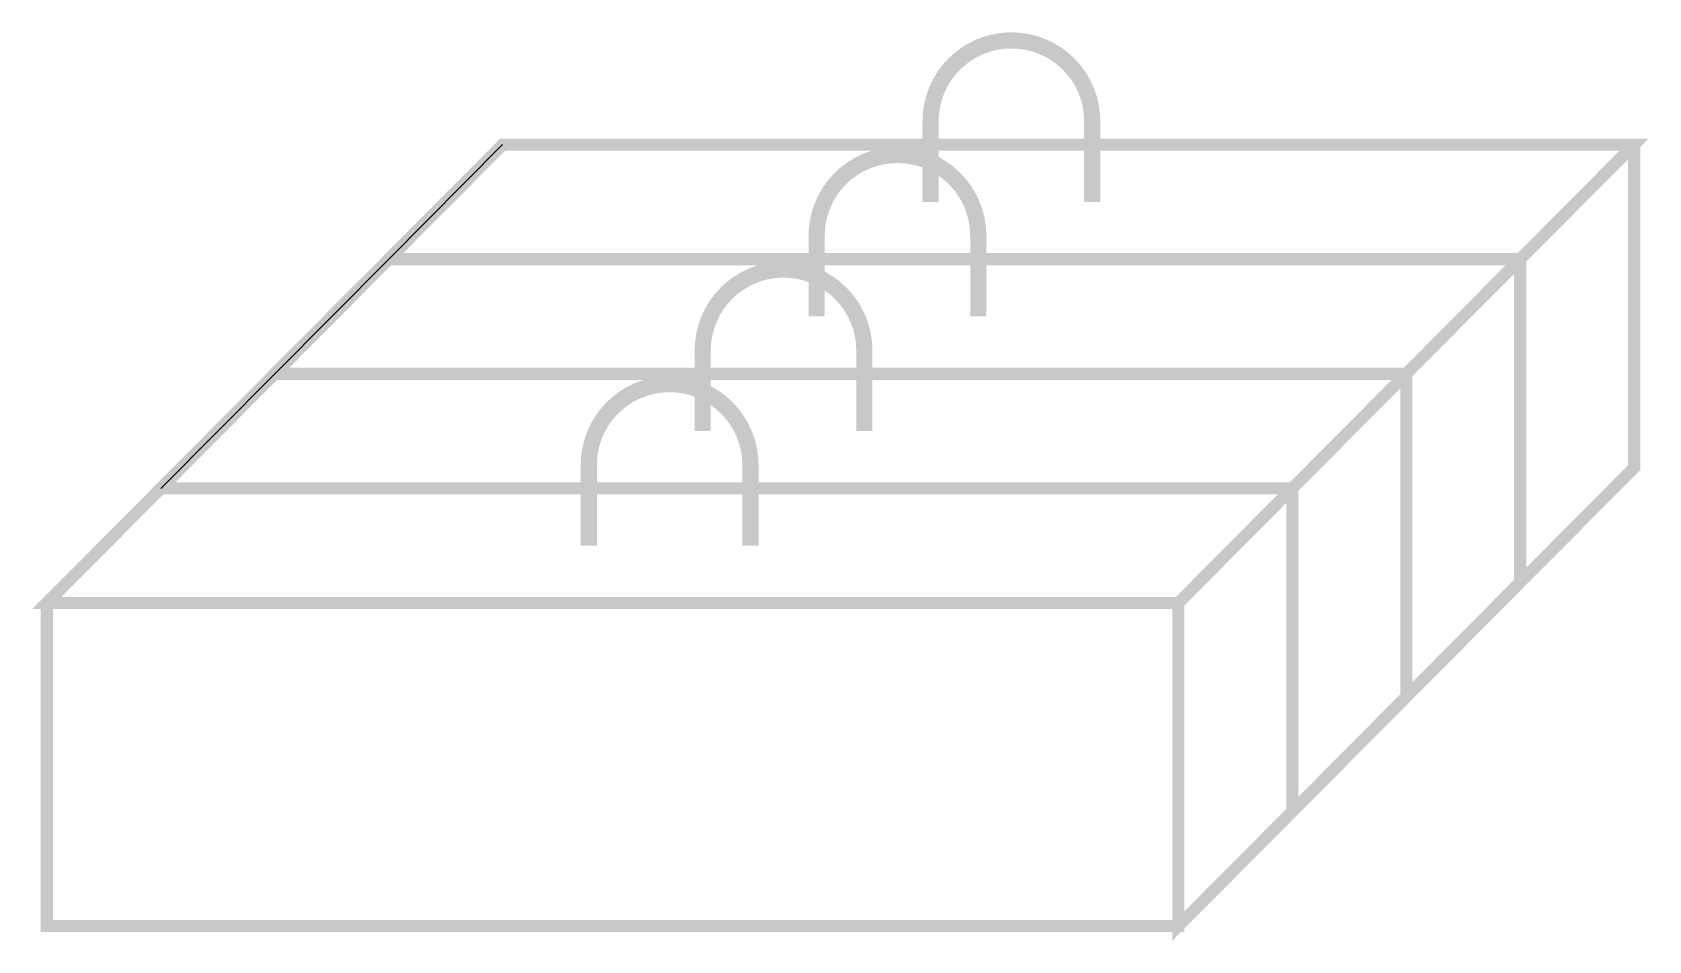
# Model space of a CAD drawing. Header units: millimetres. Extents: x -300689 to 10556, y -104928 to 107291.
# Drawn here: x -15142 to -14342, y 29782 to 30232 of the extents above; entities that cross this region are included whole.
import ezdxf

# ---------------------------------------------------------------- set-up
doc = ezdxf.new("R2010")
doc.units = ezdxf.units.MM
doc.layers.add('линии', color=7, linetype='Continuous')

msp = doc.modelspace()

# ---------------------------------------------------------------- linework, layer by layer
at = {"linetype": 'ByBlock', "ltscale": 0.25, "const_width": 6}
for points in [[(-14405.3129, 29959.8609), (-14405.3129, 30119.8609), (-14965.3129, 30119.8609), (-14908.9263, 30176.6107), (-14348.9263, 30176.6107), (-14405.3129, 30119.8609), (-14405.3129, 29959.8609), (-14348.9263, 30016.6107), (-14348.9263, 30176.6107)], [(-14461.6995, 29903.111), (-14461.6995, 30063.111), (-15021.6995, 30063.111), (-14965.3129, 30119.8609), (-14405.3129, 30119.8609), (-14461.6995, 30063.111), (-14461.6995, 29903.111), (-14405.3129, 29959.8609), (-14405.3129, 30119.8609)], [(-14518.0862, 29846.3611), (-14518.0862, 30006.3611), (-15078.0862, 30006.3611), (-15021.6995, 30063.111), (-14461.6995, 30063.111), (-14518.0862, 30006.3611), (-14518.0862, 29846.3611), (-14461.6995, 29903.111), (-14461.6995, 30063.111)], [(-15078.0862, 30006.3611), (-15134.4728, 29949.6113), (-15134.4728, 29789.6113), (-14574.4728, 29789.6113), (-14574.4728, 29949.6113), (-15134.4728, 29949.6113), (-15078.0862, 30006.3611), (-14518.0862, 30006.3611), (-14574.4728, 29949.6113), (-14574.4728, 29789.6113), (-14518.0862, 29846.3611), (-14518.0862, 30006.3611)]]:
    msp.add_lwpolyline(points, dxfattribs=at)
at = {"layer": 'линии', "linetype": 'ByBlock', "ltscale": 0.25, "const_width": 8}
for points in [[(-14617.1196, 30148.2358), (-14617.1196, 30188.2358, 1), (-14697.1196, 30188.2358), (-14697.1196, 30148.2358)], [(-14673.5062, 30091.4859), (-14673.5062, 30131.4859, 1), (-14753.5062, 30131.4859), (-14753.5062, 30091.4859)], [(-14729.8928, 30034.7361), (-14729.8928, 30074.7361, 1), (-14809.8928, 30074.7361), (-14809.8928, 30034.7361)], [(-14786.2795, 29977.9862), (-14786.2795, 30017.9862, 1), (-14866.2795, 30017.9862), (-14866.2795, 29977.9862)]]:
    msp.add_lwpolyline(points, format="xyb", dxfattribs=at)
at = {"layer": 'линии', "linetype": 'ByBlock', "ltscale": 0.25}
for points in [[(-14908.9263, 30176.6107), (-14965.3129, 30119.8609)], [(-14965.3129, 30119.8609), (-15021.6995, 30063.111)], [(-15021.6995, 30063.111), (-15078.0862, 30006.3611)]]:
    msp.add_lwpolyline(points, dxfattribs=at)

doc.saveas('drawing.dxf')
